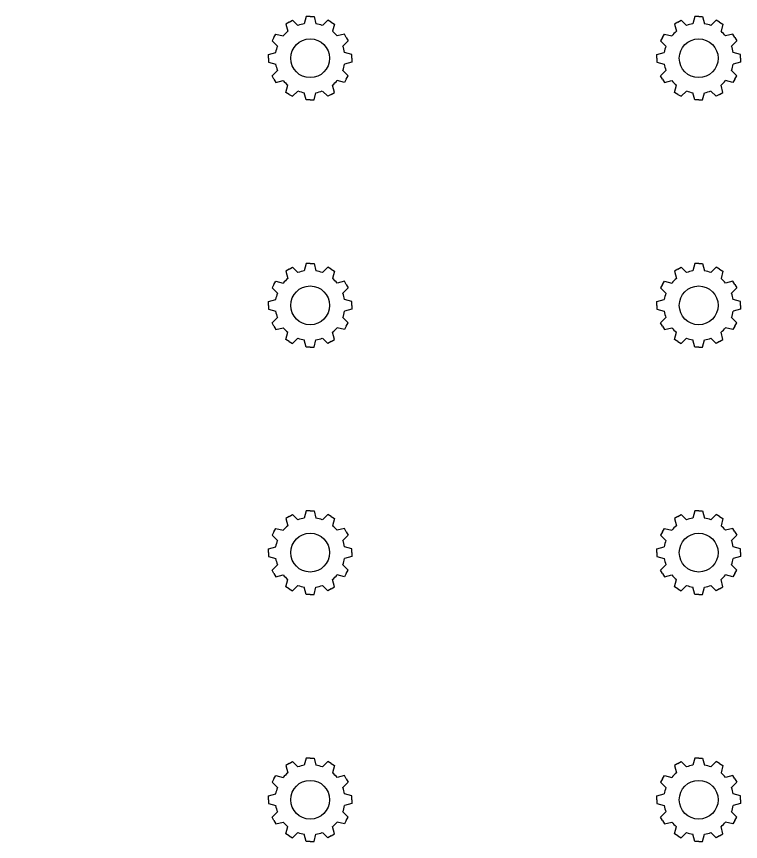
# Model space of a CAD drawing. Header units: millimetres. Extents: x 19 to 392, y -10 to 214.
# Drawn here: x 205.6 to 391.9, y 1.9 to 214.4 of the extents above; entities that cross this region are included whole.
import ezdxf

# ---------------------------------------------------------------- set-up
doc = ezdxf.new("R2010")
doc.units = ezdxf.units.MM
doc.header["$MEASUREMENT"] = 0

# ---------------------------------------------------------------- blocks, each defined once
blk = doc.blocks.new('*U21')
for p, q in [((-1, 10.75), (-1.5, 8.87)), ((0, 10.75), (-1, 10.75)), ((0, 10.75), (1, 10.75)), ((1, 10.75), (1.5, 8.87)), ((-5.38, 9.31), (-6.24, 8.81)), ((-6.24, 8.81), (-5.74, 6.93)), ((-5.38, 9.31), (-4.51, 9.81)), ((-4.51, 9.81), (-3.14, 8.44)), ((4.51, 9.81), (3.14, 8.44)), ((5.38, 9.31), (4.51, 9.81)), ((5.38, 9.31), (6.24, 8.81)), ((6.24, 8.81), (5.74, 6.93)), ((-9.31, 5.38), (-9.81, 4.51)), ((-9.81, 4.51), (-8.44, 3.14)), ((-9.31, 5.38), (-8.81, 6.24)), ((-8.81, 6.24), (-6.93, 5.74)), ((8.81, 6.24), (6.93, 5.74)), ((9.81, 4.51), (8.44, 3.14)), ((9.31, 5.38), (8.81, 6.24)), ((9.31, 5.38), (9.81, 4.51)), ((-10.75, 1), (-8.87, 1.5)), ((-10.75, 0), (-10.75, 1)), ((-10.75, 0), (-10.75, -1)), ((10.75, 1), (8.87, 1.5)), ((10.75, 0), (10.75, 1)), ((10.75, 0), (10.75, -1)), ((-10.75, -1), (-8.87, -1.5)), ((10.75, -1), (8.87, -1.5)), ((-9.81, -4.51), (-8.44, -3.14)), ((9.81, -4.51), (8.44, -3.14)), ((-9.31, -5.38), (-9.81, -4.51)), ((-9.31, -5.38), (-8.81, -6.24)), ((-8.81, -6.24), (-6.93, -5.74)), ((8.81, -6.24), (6.93, -5.74)), ((9.31, -5.38), (8.81, -6.24)), ((9.31, -5.38), (9.81, -4.51)), ((-6.24, -8.81), (-5.74, -6.93)), ((-4.51, -9.81), (-3.14, -8.44)), ((4.51, -9.81), (3.14, -8.44)), ((6.24, -8.81), (5.74, -6.93)), ((-5.38, -9.31), (-6.24, -8.81)), ((-5.38, -9.31), (-4.51, -9.81)), ((-1, -10.75), (-1.5, -8.87)), ((1, -10.75), (1.5, -8.87)), ((5.38, -9.31), (4.51, -9.81)), ((5.38, -9.31), (6.24, -8.81)), ((0, -10.75), (-1, -10.75)), ((0, -10.75), (1, -10.75))]:
    blk.add_line(p, q)
blk.add_circle((0, 0), 5)
for start, end in [(99.6119, 110.3881), (69.6119, 80.3881), (129.6119, 140.3881), (39.6119, 50.3881), (159.6119, 170.3881), (9.6119, 20.3881), (189.6119, 200.3881), (339.6119, 350.3881), (219.6119, 230.3881), (309.6119, 320.3881), (249.6119, 260.3881), (279.6119, 290.3881)]:
    blk.add_arc((0, 0), 9, start, end)
blk = doc.blocks.new('*U22')
at = {"color": 0, "linetype": 'ByBlock', "lineweight": -2, "transparency": 16777216}
for p in [(0, 190.96), (100, 190.96), (200, 190.96), (300, 190.96), (0, 127.31), (100, 127.31), (200, 127.31), (300, 127.31), (0, 63.65), (100, 63.65), (200, 63.65), (300, 63.65), (0, 0), (100, 0), (200, 0), (300, 0)]:
    blk.add_blockref('*U21', p, dxfattribs=at)

msp = doc.modelspace()

# ---------------------------------------------------------------- block references
msp.add_blockref('*U22', (81.18489, 12.65777))

doc.saveas('drawing.dxf')
